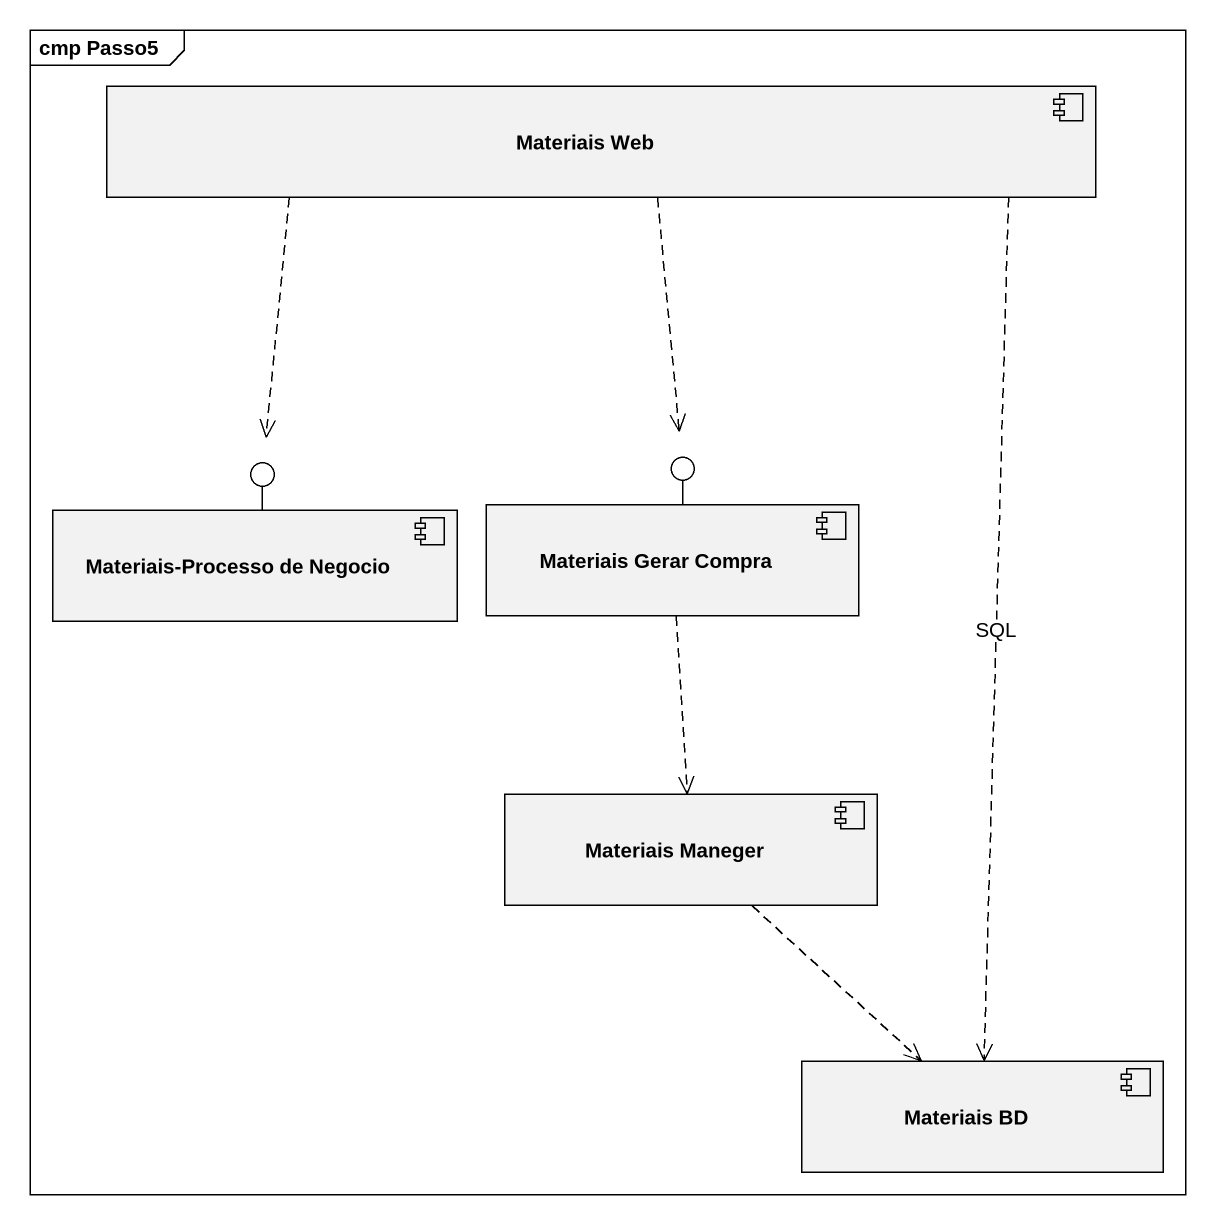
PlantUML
@startuml
mainframe cmp Passo5
component "Materiais Web" as Materiais_Web
() " " as lollipop1
component "Materiais Gerar Compra" as Materiais_Gerar_Compra
() " " as lollipop2
component "Materiais-Processo de Negocio" as Materiais_Processo_de
component "Materiais Maneger" as Materiais_Maneger
component "Materiais BD" as Materiais_BD
Materiais_Processo_de -up- lollipop1
Materiais_Gerar_Compra -up- lollipop2
Materiais_Web ..> lollipop1
Materiais_Web ..> lollipop2
Materiais_Web ..> Materiais_BD : SQL
Materiais_Gerar_Compra ..> Materiais_Maneger
Materiais_Maneger ..> Materiais_BD
@enduml
